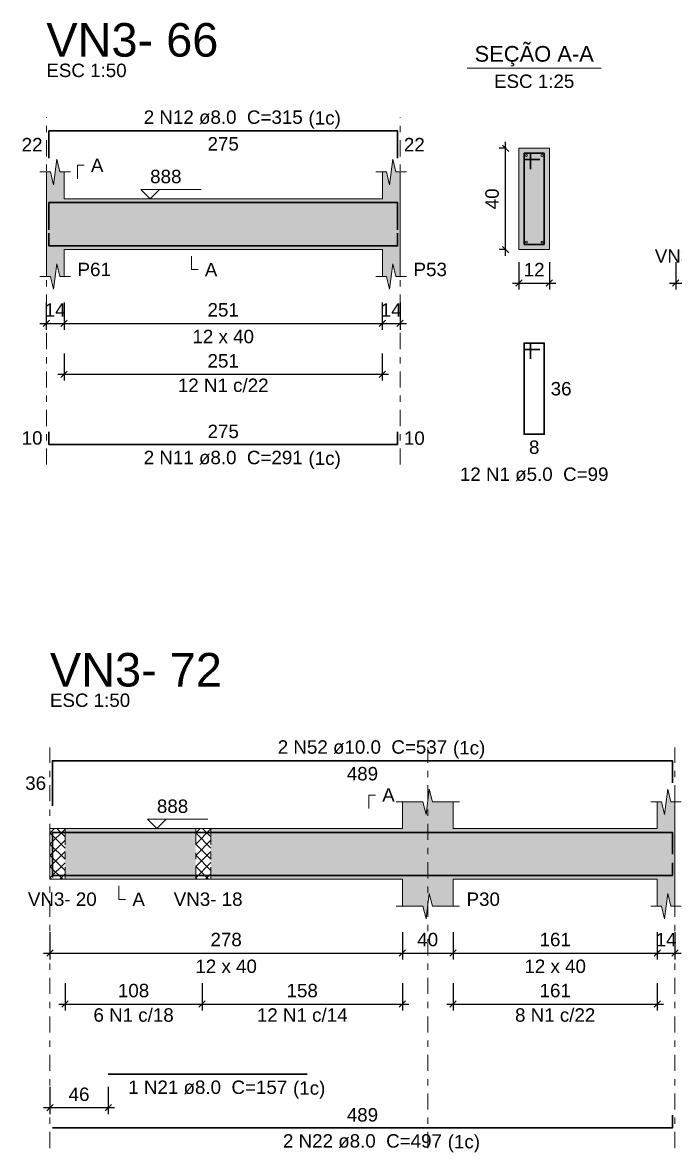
# Model space of a CAD drawing. Header units: millimetres. Extents: x -8 to 605, y -494 to 220.
# Drawn here: x 521.81 to 532.1, y -454.37 to -436.54 of the extents above; entities that cross this region are included whole.
import ezdxf

# ---------------------------------------------------------------- set-up
doc = ezdxf.new("R2010")
doc.units = ezdxf.units.MM
doc.header["$MEASUREMENT"] = 0
doc.linetypes.add('DASHDOT', pattern=[2.54, 1.27, -0.635, 0, -0.635])
doc.linetypes.add('NULL', pattern=[0])
for name, color, linetype, lineweight in [('Descrição da armadura', 7, 'Continuous', 0), ('DT-Barras na forma', 7, 'Continuous', 30), ('DT-Barras no corte', 5, 'Continuous', 5), ('DT-Barras rebatidas', 7, 'Continuous', 30), ('DT-Cotas', 7, 'Continuous', 5), ('DT-Forma', 5, 'Continuous', 5), ('DT-Hachura forma vigas', 252, 'Continuous', 5), ('DT-Hachura intersecção vigas', 9, 'Continuous', 5), ('DT-Hachura seção vigas', 252, 'Continuous', 5), ('DT-Pontilhado', 9, 'DASHDOT', 5), ('DT-Textos', 7, 'Continuous', 5), ('DT-Título', 5, 'Continuous', 20), ('Textos armaduras', 7, 'Continuous', 0)]:
    doc.layers.add(name, color=color, linetype=linetype, lineweight=lineweight)
doc.styles.add('Arial', font='arial.ttf')
doc.dimstyles.new('UM_25.000000', dxfattribs={"dimtxt": 0.18, "dimasz": 0.1, "dimexe": 0.1, "dimexo": 0.2, "dimgap": 0, "dimtad": 1, "dimtih": 1, "dimtoh": 1, "dimdec": 1, "dimlfac": 25, "dimzin": 0, "dimdsep": 46, "dimtxsty": 'Standard', "dimcen": 0.09, "dimdle": 0.1, "dimadec": 1, "dimazin": 2, "dimtfac": 1, "dimtdec": 4, "dimtofl": 0, "dimtmove": 0, "dimatfit": 3, "dimfxl": 1, "dimtolj": 1, "dimarcsym": 0})
doc.dimstyles.new('UM_50.000000', dxfattribs={"dimtxt": 0.18, "dimasz": 0.1, "dimexe": 0.1, "dimexo": 0.2, "dimgap": 0, "dimtad": 1, "dimtih": 1, "dimtoh": 1, "dimdec": 1, "dimlfac": 50, "dimzin": 0, "dimdsep": 46, "dimtxsty": 'Standard', "dimcen": 0.09, "dimdle": 0.1, "dimadec": 1, "dimazin": 2, "dimtfac": 1, "dimtdec": 4, "dimtofl": 0, "dimtmove": 0, "dimatfit": 3, "dimfxl": 1, "dimtolj": 1, "dimarcsym": 0})
pattern_1 = [(45, (491.48074, -487.50912), (-0.08838835, 0.08838835), []), (135, (491.48074, -487.50912), (-0.08838835, -0.08838835), [])]

# ---------------------------------------------------------------- blocks, each defined once
blk = doc.blocks.new('_Oblique')
at = {"color": 0, "linetype": 'ByBlock', "lineweight": -2}
blk.add_line((-0.5, -0.5), (0.5, 0.5), dxfattribs=at)
blk = doc.blocks.new('*D5060')
at = {"layer": 'Defpoints', "color": 0, "transparency": 16777216}
for p in [(522.181, -440.752), (522.461, -440.752), (522.461, -441.282)]:
    blk.add_point(p, dxfattribs=at)
at = {"layer": 'DT-Cotas', "color": 0, "lineweight": -2, "transparency": 16777216}
for p, q in [((522.181, -440.952), (522.181, -441.382)), ((522.461, -440.952), (522.461, -441.382)), ((522.081, -441.282), (522.561, -441.282))]:
    blk.add_line(p, q, dxfattribs=at)
at = {"layer": 'DT-Cotas', "color": 0, "lineweight": -2, "transparency": 16777216, "xscale": 0.1, "yscale": 0.1, "zscale": 0.1, "rotation": 180}
blk.add_blockref('_Oblique', (522.181, -441.282), dxfattribs=at)
at = {"layer": 'DT-Cotas', "color": 0, "lineweight": -2, "transparency": 16777216, "xscale": 0.1, "yscale": 0.1, "zscale": 0.1}
blk.add_blockref('_Oblique', (522.461, -441.282), dxfattribs=at)
at = {"layer": 'DT-Cotas', "color": 7, "transparency": 16777216, "insert": (522.321, -441.07), "char_height": 0.2118, "attachment_point": 5, "rotation": 0.0057, "style": 'Arial'}
blk.add_mtext('\\A1;14', dxfattribs=at)
blk = doc.blocks.new('*D5061')
at = {"layer": 'Defpoints', "color": 0, "transparency": 16777216}
for p in [(522.461, -440.752), (527.481, -440.752), (527.481, -441.282)]:
    blk.add_point(p, dxfattribs=at)
at = {"layer": 'DT-Cotas', "color": 0, "lineweight": -2, "transparency": 16777216}
for p, q in [((522.461, -440.952), (522.461, -441.382)), ((527.481, -440.952), (527.481, -441.382)), ((522.361, -441.282), (527.581, -441.282))]:
    blk.add_line(p, q, dxfattribs=at)
at = {"layer": 'DT-Cotas', "color": 0, "lineweight": -2, "transparency": 16777216, "xscale": 0.1, "yscale": 0.1, "zscale": 0.1, "rotation": 180}
blk.add_blockref('_Oblique', (522.461, -441.282), dxfattribs=at)
at = {"layer": 'DT-Cotas', "color": 0, "lineweight": -2, "transparency": 16777216, "xscale": 0.1, "yscale": 0.1, "zscale": 0.1}
blk.add_blockref('_Oblique', (527.481, -441.282), dxfattribs=at)
at = {"layer": 'DT-Cotas', "color": 7, "transparency": 16777216, "insert": (524.971, -441.07), "char_height": 0.2118, "attachment_point": 5, "rotation": 0.0057, "style": 'Arial'}
blk.add_mtext('\\A1;251', dxfattribs=at)
blk = doc.blocks.new('*D5062')
at = {"layer": 'Defpoints', "color": 0, "transparency": 16777216}
for p in [(527.481, -440.752), (527.761, -440.752), (527.761, -441.282)]:
    blk.add_point(p, dxfattribs=at)
at = {"layer": 'DT-Cotas', "color": 0, "lineweight": -2, "transparency": 16777216}
for p, q in [((527.481, -440.952), (527.481, -441.382)), ((527.761, -440.952), (527.761, -441.382)), ((527.381, -441.282), (527.861, -441.282))]:
    blk.add_line(p, q, dxfattribs=at)
at = {"layer": 'DT-Cotas', "color": 0, "lineweight": -2, "transparency": 16777216, "xscale": 0.1, "yscale": 0.1, "zscale": 0.1, "rotation": 180}
blk.add_blockref('_Oblique', (527.481, -441.282), dxfattribs=at)
at = {"layer": 'DT-Cotas', "color": 0, "lineweight": -2, "transparency": 16777216, "xscale": 0.1, "yscale": 0.1, "zscale": 0.1}
blk.add_blockref('_Oblique', (527.761, -441.282), dxfattribs=at)
at = {"layer": 'DT-Cotas', "color": 7, "transparency": 16777216, "insert": (527.621, -441.07), "char_height": 0.2118, "attachment_point": 5, "rotation": 0.0057, "style": 'Arial'}
blk.add_mtext('\\A1;14', dxfattribs=at)
blk = doc.blocks.new('*D5063')
at = {"layer": 'Defpoints', "color": 0, "transparency": 16777216}
for p in [(529.425, -438.517), (529.636, -438.517), (529.636, -440.117)]:
    blk.add_point(p, dxfattribs=at)
at = {"layer": 'DT-Cotas', "color": 0, "lineweight": -2, "transparency": 16777216}
for p, q in [((529.425, -440.217), (529.425, -438.417)), ((529.436, -438.517), (529.325, -438.517)), ((529.436, -440.117), (529.325, -440.117))]:
    blk.add_line(p, q, dxfattribs=at)
at = {"layer": 'DT-Cotas', "color": 0, "lineweight": -2, "transparency": 16777216, "xscale": 0.1, "yscale": 0.1, "zscale": 0.1}
for p, rotation in [((529.425, -438.517), 90), ((529.425, -440.117), 270)]:
    blk.add_blockref('_Oblique', p, dxfattribs=dict(at, rotation=rotation))
at = {"layer": 'DT-Cotas', "color": 7, "transparency": 16777216, "insert": (529.213, -439.317), "char_height": 0.2118, "attachment_point": 5, "rotation": 90, "style": 'Arial'}
blk.add_mtext('\\A1;40', dxfattribs=at)
blk = doc.blocks.new('*D5064')
at = {"layer": 'Defpoints', "color": 0, "transparency": 16777216}
for p in [(529.636, -440.117), (530.116, -440.117), (530.116, -440.646)]:
    blk.add_point(p, dxfattribs=at)
at = {"layer": 'DT-Cotas', "color": 0, "lineweight": -2, "transparency": 16777216}
for p, q in [((529.636, -440.317), (529.636, -440.746)), ((530.116, -440.317), (530.116, -440.746)), ((529.536, -440.646), (530.216, -440.646))]:
    blk.add_line(p, q, dxfattribs=at)
at = {"layer": 'DT-Cotas', "color": 0, "lineweight": -2, "transparency": 16777216, "xscale": 0.1, "yscale": 0.1, "zscale": 0.1, "rotation": 180}
blk.add_blockref('_Oblique', (529.636, -440.646), dxfattribs=at)
at = {"layer": 'DT-Cotas', "color": 0, "lineweight": -2, "transparency": 16777216, "xscale": 0.1, "yscale": 0.1, "zscale": 0.1}
blk.add_blockref('_Oblique', (530.116, -440.646), dxfattribs=at)
at = {"layer": 'DT-Cotas', "color": 7, "transparency": 16777216, "insert": (529.876, -440.434), "char_height": 0.2118, "attachment_point": 5, "rotation": 0.0057, "style": 'Arial'}
blk.add_mtext('\\A1;12', dxfattribs=at)
blk = doc.blocks.new('*D5065')
at = {"layer": 'Defpoints', "color": 0, "transparency": 16777216}
for p in [(522.461, -441.557), (527.481, -441.557), (527.481, -442.086)]:
    blk.add_point(p, dxfattribs=at)
at = {"layer": 'DT-Cotas', "color": 0, "lineweight": -2, "transparency": 16777216}
for p, q in [((522.461, -441.757), (522.461, -442.186)), ((527.481, -441.757), (527.481, -442.186)), ((522.361, -442.086), (527.581, -442.086))]:
    blk.add_line(p, q, dxfattribs=at)
at = {"layer": 'DT-Cotas', "color": 0, "lineweight": -2, "transparency": 16777216, "xscale": 0.1, "yscale": 0.1, "zscale": 0.1, "rotation": 180}
blk.add_blockref('_Oblique', (522.461, -442.086), dxfattribs=at)
at = {"layer": 'DT-Cotas', "color": 0, "lineweight": -2, "transparency": 16777216, "xscale": 0.1, "yscale": 0.1, "zscale": 0.1}
blk.add_blockref('_Oblique', (527.481, -442.086), dxfattribs=at)
at = {"layer": 'DT-Cotas', "color": 7, "transparency": 16777216, "insert": (524.971, -441.875), "char_height": 0.2118, "attachment_point": 5, "rotation": 0.0057, "style": 'Arial'}
blk.add_mtext('\\A1;251', dxfattribs=at)
blk = doc.blocks.new('*D5066')
at = {"layer": 'Defpoints', "color": 0, "transparency": 16777216}
for p in [(532.11, -440.117), (537.55, -440.117), (537.55, -440.646)]:
    blk.add_point(p, dxfattribs=at)
at = {"layer": 'DT-Cotas', "color": 0, "lineweight": -2, "transparency": 16777216}
for p, q in [((532.11, -440.317), (532.11, -440.746)), ((537.55, -440.317), (537.55, -440.746)), ((532.01, -440.646), (537.65, -440.646))]:
    blk.add_line(p, q, dxfattribs=at)
at = {"layer": 'DT-Cotas', "color": 0, "lineweight": -2, "transparency": 16777216, "xscale": 0.1, "yscale": 0.1, "zscale": 0.1, "rotation": 180}
blk.add_blockref('_Oblique', (532.11, -440.646), dxfattribs=at)
at = {"layer": 'DT-Cotas', "color": 0, "lineweight": -2, "transparency": 16777216, "xscale": 0.1, "yscale": 0.1, "zscale": 0.1}
blk.add_blockref('_Oblique', (537.55, -440.646), dxfattribs=at)
at = {"layer": 'DT-Cotas', "color": 7, "transparency": 16777216, "insert": (534.83, -440.434), "char_height": 0.2118, "attachment_point": 5, "rotation": 0.0057, "style": 'Arial'}
blk.add_mtext('\\A1;272', dxfattribs=at)
blk = doc.blocks.new('*D5146')
at = {"layer": 'Defpoints', "color": 0, "transparency": 16777216}
for p in [(522.237, -450.692), (527.797, -450.692), (527.797, -451.221)]:
    blk.add_point(p, dxfattribs=at)
at = {"layer": 'DT-Cotas', "color": 0, "lineweight": -2, "transparency": 16777216}
for p, q in [((522.237, -450.892), (522.237, -451.321)), ((527.797, -450.892), (527.797, -451.321)), ((522.137, -451.221), (527.897, -451.221))]:
    blk.add_line(p, q, dxfattribs=at)
at = {"layer": 'DT-Cotas', "color": 0, "lineweight": -2, "transparency": 16777216, "xscale": 0.1, "yscale": 0.1, "zscale": 0.1, "rotation": 180}
blk.add_blockref('_Oblique', (522.237, -451.221), dxfattribs=at)
at = {"layer": 'DT-Cotas', "color": 0, "lineweight": -2, "transparency": 16777216, "xscale": 0.1, "yscale": 0.1, "zscale": 0.1}
blk.add_blockref('_Oblique', (527.797, -451.221), dxfattribs=at)
at = {"layer": 'DT-Cotas', "color": 7, "transparency": 16777216, "insert": (525.017, -451.009), "char_height": 0.2118, "attachment_point": 5, "rotation": 0.0057, "style": 'Arial'}
blk.add_mtext('\\A1;278', dxfattribs=at)
blk = doc.blocks.new('*D5147')
at = {"layer": 'Defpoints', "color": 0, "transparency": 16777216}
for p in [(527.797, -450.692), (528.598, -450.692), (528.598, -451.221)]:
    blk.add_point(p, dxfattribs=at)
at = {"layer": 'DT-Cotas', "color": 0, "lineweight": -2, "transparency": 16777216}
for p, q in [((527.797, -450.892), (527.797, -451.321)), ((528.598, -450.892), (528.598, -451.321)), ((527.697, -451.221), (528.698, -451.221))]:
    blk.add_line(p, q, dxfattribs=at)
at = {"layer": 'DT-Cotas', "color": 0, "lineweight": -2, "transparency": 16777216, "xscale": 0.1, "yscale": 0.1, "zscale": 0.1, "rotation": 180}
blk.add_blockref('_Oblique', (527.797, -451.221), dxfattribs=at)
at = {"layer": 'DT-Cotas', "color": 0, "lineweight": -2, "transparency": 16777216, "xscale": 0.1, "yscale": 0.1, "zscale": 0.1}
blk.add_blockref('_Oblique', (528.598, -451.221), dxfattribs=at)
at = {"layer": 'DT-Cotas', "color": 7, "transparency": 16777216, "insert": (528.197, -451.009), "char_height": 0.2118, "attachment_point": 5, "rotation": 0.0057, "style": 'Arial'}
blk.add_mtext('\\A1;40', dxfattribs=at)
blk = doc.blocks.new('*D5148')
at = {"layer": 'Defpoints', "color": 0, "transparency": 16777216}
for p in [(528.598, -450.692), (531.817, -450.692), (531.817, -451.221)]:
    blk.add_point(p, dxfattribs=at)
at = {"layer": 'DT-Cotas', "color": 0, "lineweight": -2, "transparency": 16777216}
for p, q in [((528.598, -450.892), (528.598, -451.321)), ((531.817, -450.892), (531.817, -451.321)), ((528.498, -451.221), (531.917, -451.221))]:
    blk.add_line(p, q, dxfattribs=at)
at = {"layer": 'DT-Cotas', "color": 0, "lineweight": -2, "transparency": 16777216, "xscale": 0.1, "yscale": 0.1, "zscale": 0.1, "rotation": 180}
blk.add_blockref('_Oblique', (528.598, -451.221), dxfattribs=at)
at = {"layer": 'DT-Cotas', "color": 0, "lineweight": -2, "transparency": 16777216, "xscale": 0.1, "yscale": 0.1, "zscale": 0.1}
blk.add_blockref('_Oblique', (531.817, -451.221), dxfattribs=at)
at = {"layer": 'DT-Cotas', "color": 7, "transparency": 16777216, "insert": (530.208, -451.009), "char_height": 0.2118, "attachment_point": 5, "rotation": 0.0057, "style": 'Arial'}
blk.add_mtext('\\A1;161', dxfattribs=at)
blk = doc.blocks.new('*D5149')
at = {"layer": 'Defpoints', "color": 0, "transparency": 16777216}
for p in [(531.817, -450.692), (532.097, -450.692), (532.097, -451.221)]:
    blk.add_point(p, dxfattribs=at)
at = {"layer": 'DT-Cotas', "color": 0, "lineweight": -2, "transparency": 16777216}
for p, q in [((531.817, -450.892), (531.817, -451.321)), ((532.097, -450.892), (532.097, -451.321)), ((531.717, -451.221), (532.197, -451.221))]:
    blk.add_line(p, q, dxfattribs=at)
at = {"layer": 'DT-Cotas', "color": 0, "lineweight": -2, "transparency": 16777216, "xscale": 0.1, "yscale": 0.1, "zscale": 0.1, "rotation": 180}
blk.add_blockref('_Oblique', (531.817, -451.221), dxfattribs=at)
at = {"layer": 'DT-Cotas', "color": 0, "lineweight": -2, "transparency": 16777216, "xscale": 0.1, "yscale": 0.1, "zscale": 0.1}
blk.add_blockref('_Oblique', (532.097, -451.221), dxfattribs=at)
at = {"layer": 'DT-Cotas', "color": 7, "transparency": 16777216, "insert": (531.957, -451.009), "char_height": 0.2118, "attachment_point": 5, "rotation": 0.0057, "style": 'Arial'}
blk.add_mtext('\\A1;14', dxfattribs=at)
blk = doc.blocks.new('*D5150')
at = {"layer": 'Defpoints', "color": 0, "transparency": 16777216}
for p in [(522.237, -453.133), (523.157, -453.133), (522.237, -453.662)]:
    blk.add_point(p, dxfattribs=at)
at = {"layer": 'DT-Cotas', "color": 0, "lineweight": -2, "transparency": 16777216}
for p, q in [((522.237, -453.333), (522.237, -453.762)), ((523.157, -453.333), (523.157, -453.762)), ((523.257, -453.662), (522.137, -453.662))]:
    blk.add_line(p, q, dxfattribs=at)
at = {"layer": 'DT-Cotas', "color": 0, "lineweight": -2, "transparency": 16777216, "xscale": 0.1, "yscale": 0.1, "zscale": 0.1, "rotation": 180}
blk.add_blockref('_Oblique', (522.237, -453.662), dxfattribs=at)
at = {"layer": 'DT-Cotas', "color": 0, "lineweight": -2, "transparency": 16777216, "xscale": 0.1, "yscale": 0.1, "zscale": 0.1}
blk.add_blockref('_Oblique', (523.157, -453.662), dxfattribs=at)
at = {"layer": 'DT-Cotas', "color": 7, "transparency": 16777216, "insert": (522.697, -453.451), "char_height": 0.2118, "attachment_point": 5, "rotation": 0.0057, "style": 'Arial'}
blk.add_mtext('\\A1;46', dxfattribs=at)
blk = doc.blocks.new('*D5153')
at = {"layer": 'Defpoints', "color": 0, "transparency": 16777216}
for p in [(522.477, -451.496), (524.637, -451.496), (524.637, -452.026)]:
    blk.add_point(p, dxfattribs=at)
at = {"layer": 'DT-Cotas', "color": 0, "lineweight": -2, "transparency": 16777216}
for p, q in [((522.477, -451.696), (522.477, -452.126)), ((524.637, -451.696), (524.637, -452.126)), ((522.377, -452.026), (524.737, -452.026))]:
    blk.add_line(p, q, dxfattribs=at)
at = {"layer": 'DT-Cotas', "color": 0, "lineweight": -2, "transparency": 16777216, "xscale": 0.1, "yscale": 0.1, "zscale": 0.1, "rotation": 180}
blk.add_blockref('_Oblique', (522.477, -452.026), dxfattribs=at)
at = {"layer": 'DT-Cotas', "color": 0, "lineweight": -2, "transparency": 16777216, "xscale": 0.1, "yscale": 0.1, "zscale": 0.1}
blk.add_blockref('_Oblique', (524.637, -452.026), dxfattribs=at)
at = {"layer": 'DT-Cotas', "color": 7, "transparency": 16777216, "insert": (523.557, -451.814), "char_height": 0.2118, "attachment_point": 5, "rotation": 0.0057, "style": 'Arial'}
blk.add_mtext('\\A1;108', dxfattribs=at)
blk = doc.blocks.new('*D5154')
at = {"layer": 'Defpoints', "color": 0, "transparency": 16777216}
for p in [(524.637, -451.496), (527.797, -451.496), (527.797, -452.026)]:
    blk.add_point(p, dxfattribs=at)
at = {"layer": 'DT-Cotas', "color": 0, "lineweight": -2, "transparency": 16777216}
for p, q in [((524.637, -451.696), (524.637, -452.126)), ((527.797, -451.696), (527.797, -452.126)), ((524.537, -452.026), (527.897, -452.026))]:
    blk.add_line(p, q, dxfattribs=at)
at = {"layer": 'DT-Cotas', "color": 0, "lineweight": -2, "transparency": 16777216, "xscale": 0.1, "yscale": 0.1, "zscale": 0.1, "rotation": 180}
blk.add_blockref('_Oblique', (524.637, -452.026), dxfattribs=at)
at = {"layer": 'DT-Cotas', "color": 0, "lineweight": -2, "transparency": 16777216, "xscale": 0.1, "yscale": 0.1, "zscale": 0.1}
blk.add_blockref('_Oblique', (527.797, -452.026), dxfattribs=at)
at = {"layer": 'DT-Cotas', "color": 7, "transparency": 16777216, "insert": (526.217, -451.814), "char_height": 0.2118, "attachment_point": 5, "rotation": 0.0057, "style": 'Arial'}
blk.add_mtext('\\A1;158', dxfattribs=at)
blk = doc.blocks.new('*D5172')
at = {"layer": 'Defpoints', "color": 0, "transparency": 16777216}
for p in [(528.598, -451.496), (531.817, -451.496), (531.817, -452.026)]:
    blk.add_point(p, dxfattribs=at)
at = {"layer": 'DT-Cotas', "color": 0, "lineweight": -2, "transparency": 16777216}
for p, q in [((528.598, -451.696), (528.598, -452.126)), ((531.817, -451.696), (531.817, -452.126)), ((528.498, -452.026), (531.917, -452.026))]:
    blk.add_line(p, q, dxfattribs=at)
at = {"layer": 'DT-Cotas', "color": 0, "lineweight": -2, "transparency": 16777216, "xscale": 0.1, "yscale": 0.1, "zscale": 0.1, "rotation": 180}
blk.add_blockref('_Oblique', (528.598, -452.026), dxfattribs=at)
at = {"layer": 'DT-Cotas', "color": 0, "lineweight": -2, "transparency": 16777216, "xscale": 0.1, "yscale": 0.1, "zscale": 0.1}
blk.add_blockref('_Oblique', (531.817, -452.026), dxfattribs=at)
at = {"layer": 'DT-Cotas', "color": 7, "transparency": 16777216, "insert": (530.208, -451.814), "char_height": 0.2118, "attachment_point": 5, "rotation": 0.0057, "style": 'Arial'}
blk.add_mtext('\\A1;161', dxfattribs=at)

msp = doc.modelspace()

# ---------------------------------------------------------------- hatches: boundary and pattern name
at = {"layer": 'DT-Hachura forma vigas', "linetype": 'Continuous'}
for points in [[(527.7613, -440.5403), (527.7613, -440.1167), (527.7613, -439.3167), (527.7613, -438.8931), (527.6963, -438.8931), (527.6463, -438.6931), (527.5963, -439.0931), (527.5463, -438.8931), (527.4813, -438.8931), (527.4813, -439.3167), (522.4613, -439.3167), (522.4613, -438.8931), (522.3963, -438.8931), (522.3463, -438.6931), (522.2963, -439.0931), (522.2463, -438.8931), (522.1813, -438.8931), (522.1813, -439.3167), (522.1813, -440.1167), (522.1813, -440.5403), (522.2463, -440.5403), (522.2963, -440.7403), (522.3463, -440.3403), (522.3963, -440.5403), (522.4613, -440.5403), (522.4613, -440.1167), (527.4813, -440.1167), (527.4813, -440.5403), (527.5463, -440.5403), (527.5963, -440.7403), (527.6463, -440.3403), (527.6963, -440.5403), (527.7613, -440.5403)], [(532.0975, -450.4798), (532.0975, -450.0562), (532.0975, -449.2562), (532.0975, -448.8326), (532.0325, -448.8326), (531.9825, -448.6326), (531.9325, -449.0326), (531.8825, -448.8326), (531.8175, -448.8326), (531.8175, -449.2562), (528.5975, -449.2562), (528.5975, -448.8326), (528.2725, -448.8326), (528.2225, -448.6326), (528.1725, -449.0326), (528.1225, -448.8326), (527.7975, -448.8326), (527.7975, -449.2562), (524.7775, -449.2562), (524.7775, -450.0562), (527.7975, -450.0562), (527.7975, -450.4798), (528.1225, -450.4798), (528.1725, -450.6798), (528.2225, -450.2798), (528.2725, -450.4798), (528.5975, -450.4798), (528.5975, -450.0562), (531.8175, -450.0562), (531.8175, -450.4798), (531.8825, -450.4798), (531.9325, -450.6798), (531.9825, -450.2798), (532.0325, -450.4798), (532.0975, -450.4798)], [(522.4775, -450.0562), (524.5375, -450.0562), (524.5375, -449.2562), (522.4775, -449.2562), (522.4775, -450.0562)]]:
    msp.add_hatch(color=252, dxfattribs=at).paths.add_polyline_path(points)
at = {"layer": 'DT-Hachura intersecção vigas', "linetype": 'Continuous'}
h = msp.add_hatch(dxfattribs=at)
h.set_pattern_fill('ANSI37', color=9, style=0)
h.set_pattern_definition(pattern_1)
h.paths.add_polyline_path([(522.2375, -450.0562), (522.4775, -450.0562), (522.4775, -449.2562), (522.2375, -449.2562), (522.2375, -450.0562)])
h = msp.add_hatch(dxfattribs=at)
h.set_pattern_fill('ANSI37', color=9, style=0)
h.set_pattern_definition(pattern_1)
h.paths.add_polyline_path([(524.5375, -450.0562), (524.7775, -450.0562), (524.7775, -449.2562), (524.5375, -449.2562), (524.5375, -450.0562)])
at = {"layer": 'DT-Hachura seção vigas', "linetype": 'Continuous'}
msp.add_hatch(color=252, dxfattribs=at).paths.add_polyline_path([(529.6364, -440.1167), (529.6364, -440.1167), (530.1164, -440.1167), (530.1164, -438.5167), (529.6364, -438.5167), (529.6364, -440.1167)])

# ---------------------------------------------------------------- linework, layer by layer
at = {"layer": 'DT-Barras na forma'}
for p, q in [((529.8164, -438.5967), (529.7164, -438.5967)), ((529.7164, -438.5967), (529.7164, -440.0367)), ((530.0364, -438.5967), (529.7164, -438.5967)), ((529.7164, -438.5967), (529.7164, -438.6967)), ((529.8164, -438.8467), (529.8164, -438.5967)), ((530.0364, -440.0367), (530.0364, -438.5967)), ((529.7164, -438.6967), (529.9664, -438.6967)), ((529.7164, -440.0367), (530.0364, -440.0367))]:
    msp.add_line(p, q, dxfattribs=at)
for points in [[(522.2213, -439.8063), (522.2213, -439.3747), (527.7213, -439.3747), (527.7213, -439.8063)], [(522.2213, -439.8587), (522.2213, -440.0587), (527.7213, -440.0587), (527.7213, -439.8587)], [(522.2775, -450.0262), (522.2775, -449.3162), (532.0575, -449.3162), (532.0575, -449.6615)], [(522.2775, -449.9982), (532.0575, -449.9982), (532.0575, -449.7982)], [(523.1575, -449.9982), (526.2975, -449.9982)]]:
    msp.add_lwpolyline(points, dxfattribs=at)
at = {"layer": 'DT-Barras no corte'}
for centre in [(529.7524, -438.6327), (530.0004, -438.6327), (529.7524, -440.0007), (530.0004, -440.0007)]:
    msp.add_circle(centre, 0.016, dxfattribs=at)
at = {"layer": 'DT-Barras rebatidas'}
for points in [[(522.2213, -438.6767), (522.2213, -438.2451), (527.7213, -438.2451), (527.7213, -438.6767)], [(529.8164, -441.8434), (529.8164, -441.5934), (529.7164, -441.5934), (529.7164, -443.0334), (530.0364, -443.0334), (530.0364, -441.5934), (529.7164, -441.5934), (529.7164, -441.6934), (529.9664, -441.6934)], [(522.2213, -442.9933), (522.2213, -443.1933), (527.7213, -443.1933), (527.7213, -442.9933)], [(522.2775, -448.8966), (522.2775, -448.1866), (532.0575, -448.1866), (532.0575, -448.5319)], [(523.1575, -453.1328), (526.2975, -453.1328)], [(522.2775, -453.98), (532.0575, -453.98), (532.0575, -453.78)]]:
    msp.add_lwpolyline(points, dxfattribs=at)
at = {"layer": 'DT-Forma'}
for p, q in [((530.1164, -438.5167), (529.6364, -438.5167)), ((529.6364, -438.5167), (529.6364, -440.1167)), ((530.1164, -440.1167), (530.1164, -438.5167)), ((522.2963, -439.0931), (522.3463, -438.6931)), ((522.3463, -438.6931), (522.3963, -438.8931)), ((527.5963, -439.0931), (527.6463, -438.6931)), ((527.6463, -438.6931), (527.6963, -438.8931)), ((522.0813, -438.8931), (522.2463, -438.8931)), ((522.1813, -439.3167), (522.1813, -438.8931)), ((522.2463, -438.8931), (522.2963, -439.0931)), ((522.3963, -438.8931), (522.5613, -438.8931)), ((522.4613, -438.8931), (522.4613, -439.3167)), ((527.3813, -438.8931), (527.5463, -438.8931)), ((527.4813, -439.3167), (527.4813, -438.8931)), ((527.5463, -438.8931), (527.5963, -439.0931)), ((527.6963, -438.8931), (527.8613, -438.8931)), ((527.7613, -438.8931), (527.7613, -439.3167)), ((522.4613, -439.3167), (527.4813, -439.3167)), ((522.1813, -440.1167), (522.1813, -440.5403)), ((522.4613, -440.5403), (522.4613, -440.1167)), ((522.4613, -440.1167), (527.4813, -440.1167)), ((527.4813, -440.1167), (527.4813, -440.5403)), ((527.7613, -440.5403), (527.7613, -440.1167)), ((529.6364, -440.1167), (530.1164, -440.1167)), ((522.2963, -440.7403), (522.3463, -440.3403)), ((522.3463, -440.3403), (522.3963, -440.5403)), ((527.5963, -440.7403), (527.6463, -440.3403)), ((527.6463, -440.3403), (527.6963, -440.5403)), ((522.0813, -440.5403), (522.2463, -440.5403)), ((522.2463, -440.5403), (522.2963, -440.7403)), ((522.3963, -440.5403), (522.5613, -440.5403)), ((527.3813, -440.5403), (527.5463, -440.5403)), ((527.5463, -440.5403), (527.5963, -440.7403)), ((527.6963, -440.5403), (527.8613, -440.5403)), ((528.1725, -449.0326), (528.2225, -448.6326)), ((528.2225, -448.6326), (528.2725, -448.8326)), ((531.9325, -449.0326), (531.9825, -448.6326)), ((531.9825, -448.6326), (532.0325, -448.8326)), ((527.6975, -448.8326), (528.1225, -448.8326)), ((527.7975, -449.2562), (527.7975, -448.8326)), ((528.1225, -448.8326), (528.1725, -449.0326)), ((528.2725, -448.8326), (528.6975, -448.8326)), ((528.5975, -448.8326), (528.5975, -449.2562)), ((531.7175, -448.8326), (531.8825, -448.8326)), ((531.8175, -449.2562), (531.8175, -448.8326)), ((531.8825, -448.8326), (531.9325, -449.0326)), ((532.0325, -448.8326), (532.1975, -448.8326)), ((532.0975, -448.8326), (532.0975, -449.2562)), ((522.2375, -449.2562), (522.4775, -449.2562)), ((522.4775, -449.2562), (524.5375, -449.2562)), ((524.5375, -449.2562), (524.7775, -449.2562)), ((524.7775, -449.2562), (527.7975, -449.2562)), ((528.5975, -449.2562), (531.8175, -449.2562)), ((522.2375, -450.0562), (522.4775, -450.0562)), ((522.4775, -450.0562), (524.5375, -450.0562)), ((524.5375, -450.0562), (524.7775, -450.0562)), ((524.7775, -450.0562), (527.7975, -450.0562)), ((527.7975, -450.0562), (527.7975, -450.4798)), ((528.5975, -450.4798), (528.5975, -450.0562)), ((528.5975, -450.0562), (531.8175, -450.0562)), ((531.8175, -450.0562), (531.8175, -450.4798)), ((532.0975, -450.4798), (532.0975, -450.0562)), ((528.1725, -450.6798), (528.2225, -450.2798)), ((528.2225, -450.2798), (528.2725, -450.4798)), ((531.9325, -450.6798), (531.9825, -450.2798)), ((531.9825, -450.2798), (532.0325, -450.4798)), ((527.6975, -450.4798), (528.1225, -450.4798)), ((528.1225, -450.4798), (528.1725, -450.6798)), ((528.2725, -450.4798), (528.6975, -450.4798)), ((531.7175, -450.4798), (531.8825, -450.4798)), ((531.8825, -450.4798), (531.9325, -450.6798)), ((532.0325, -450.4798), (532.1975, -450.4798))]:
    msp.add_line(p, q, dxfattribs=at)
at = {"layer": 'DT-Forma', "linetype": 'Continuous'}
for p, q in [((522.1813, -440.1167), (522.1813, -439.3167)), ((527.7613, -439.3167), (527.7613, -440.1167)), ((522.2375, -450.0562), (522.2375, -449.2562)), ((532.0975, -449.2562), (532.0975, -450.0562))]:
    msp.add_line(p, q, dxfattribs=at)
at = {"layer": 'DT-Pontilhado', "ltscale": 0.2}
for p, q in [((522.1813, -443.511), (522.1813, -438.0333)), ((527.7613, -443.511), (527.7613, -438.0333)), ((522.2375, -454.2977), (522.2375, -447.9748)), ((528.1975, -454.2977), (528.1975, -447.9748)), ((532.0975, -454.2977), (532.0975, -447.9748)), ((522.4775, -449.2562), (522.4775, -450.0562)), ((524.5375, -449.2562), (524.5375, -450.0562)), ((524.7775, -449.2562), (524.7775, -450.0562))]:
    msp.add_line(p, q, dxfattribs=at)
at = {"layer": 'DT-Textos'}
msp.add_line((528.8174, -437.2518), (530.9354, -437.2518), dxfattribs=at)
for points in [[(522.6731, -438.999), (522.6731, -438.7872), (522.779, -438.7872)], [(523.9673, -439.1684), (523.819, -439.3167), (523.6708, -439.1684), (524.6239, -439.1684)], [(524.4693, -440.2226), (524.4693, -440.4344), (524.5752, -440.4344)], [(527.268, -448.9385), (527.268, -448.7267), (527.3739, -448.7267)], [(524.0735, -449.1079), (523.9252, -449.2562), (523.777, -449.1079), (524.7301, -449.1079)], [(523.3264, -450.1621), (523.3264, -450.3739), (523.4323, -450.3739)]]:
    msp.add_lwpolyline(points, dxfattribs=at)

# ---------------------------------------------------------------- texts
at = {"layer": 'Descrição da armadura', "linetype": 'NULL', "char_height": 0.2118, "attachment_point": 8, "line_spacing_factor": 0.9, "style": 'Arial'}
for s, insert, width in [('2 N12 ø8.0  C=315', (524.9714, -438.1388), 5.015721), ('12 N1 c/22', (524.9713, -442.3681), 2.86156), ('2 N11 ø8.0  C=291', (524.9714, -443.5108), 5.015721), ('12 N1 ø5.0  C=99', (529.8764, -443.7748), 4.686721), ('2 N52 ø10.0  C=537', (527.1676, -448.0803), 5.344721), ('6 N1 c/18', (523.5575, -452.3076), 2.53256), ('12 N1 c/14', (526.2175, -452.3076), 2.86156), ('8 N1 c/22', (530.2075, -452.3076), 2.53256), ('1 N21 ø8.0  C=157', (524.7276, -453.4503), 5.015721), ('2 N22 ø8.0  C=497', (527.1676, -454.2973), 5.015721)]:
    msp.add_mtext(s, dxfattribs=dict(at, insert=insert, width=width))
at = {"layer": 'DT-Textos', "linetype": 'NULL', "line_spacing_factor": 0.798, "style": 'Arial'}
for s, insert, char_height, width, attachment_point in [('SEÇÃO A-A', (529.8764, -437.2277), 0.2471, 3.760741, 8), ('ESC 1:50', (522.1814, -437.3978), 0.2118, 2.532883, 7), ('ESC 1:25', (529.8764, -437.5698), 0.2118, 2.532883, 8), ('(1c)', (526.3164, -438.2087), 0.2118, 1.018965, 7), ('A', (522.8844, -438.8928), 0.2118, 0.394865, 7), ('888', (523.8194, -439.0728), 0.2118, 0.987001, 7), ('VN3- 21', (531.7791, -440.3288), 0.2118, 2.170627, 7), ('P61', (522.6734, -440.5398), 0.2118, 1.052866, 7), ('A', (524.6814, -440.5398), 0.2118, 0.394865, 7), ('P53', (527.9734, -440.5398), 0.2118, 1.052866, 7), ('12 x 40', (524.9714, -441.5988), 0.2118, 1.940747, 8), ('(1c)', (526.3164, -443.5807), 0.2118, 1.018965, 7), ('ESC 1:50', (522.2376, -447.3393), 0.2118, 2.532883, 7), ('(1c)', (528.5956, -448.1502), 0.2118, 1.018965, 7), ('A', (527.4796, -448.8323), 0.2118, 0.394865, 7), ('888', (523.9256, -449.0123), 0.2118, 0.987001, 7), ('VN3- 20', (521.8906, -450.4793), 0.2118, 2.170627, 7), ('VN3- 18', (524.1906, -450.4793), 0.2118, 2.170627, 7), ('P30', (528.8096, -450.4793), 0.2118, 1.052866, 7), ('A', (523.5386, -450.4793), 0.2118, 0.394865, 7), ('12 x 40', (525.0176, -451.5383), 0.2118, 1.940747, 8), ('12 x 40', (530.2076, -451.5383), 0.2118, 1.940747, 8), ('(1c)', (526.0726, -453.5202), 0.2118, 1.018965, 7), ('(1c)', (528.5126, -454.3672), 0.2118, 1.018965, 7)]:
    msp.add_mtext(s, dxfattribs=dict(at, insert=insert, char_height=char_height, width=width, attachment_point=attachment_point))
at = {"layer": 'DT-Título', "linetype": 'NULL', "char_height": 0.5295, "width": 5.426568, "attachment_point": 7, "line_spacing_factor": 0.798, "style": 'Arial'}
for s, insert in [('VN3- 66', (522.1814, -437.0799)), ('VN3- 72', (522.2376, -447.0215))]:
    msp.add_mtext(s, dxfattribs=dict(at, insert=insert))
at = {"layer": 'Textos armaduras', "linetype": 'NULL', "char_height": 0.2118, "line_spacing_factor": 0.9, "style": 'Arial'}
for s, insert, width, attachment_point in [('22', (522.1213, -438.5668), 1.058001, 9), ('275', (524.9713, -438.3424), 1.387001, 2), ('22', (527.8213, -438.355), 1.058001, 1), ('36', (530.1364, -442.2075), 1.058001, 1), ('275', (524.9713, -443.096), 1.387001, 8), ('10', (522.1213, -443.1992), 1.058001, 9), ('10', (527.8213, -442.9874), 1.058001, 1), ('8', (529.8764, -443.1307), 0.729, 2), ('489', (527.1675, -448.2839), 1.387001, 2), ('36', (522.1775, -448.6475), 1.058001, 9), ('489', (527.1675, -453.8827), 1.387001, 8)]:
    msp.add_mtext(s, dxfattribs=dict(at, insert=insert, width=width, attachment_point=attachment_point))

# ---------------------------------------------------------------- dimensions: what is measured, and where the dimension line sits
at = {"layer": 'DT-Cotas'}
for base, p1, p2, angle, dimstyle, override, picture, middle, dimtype, turn in [((529.4246, -438.5167), (529.6364, -440.1167), (529.6364, -438.5167), 90, 'UM_25.000000', {"dimtxt": 0.2118, "dimasz": 0.1, "dimexe": 0.1, "dimexo": 0.2, "dimtad": 1, "dimtih": 0, "dimtoh": 0, "dimdec": 1, "dimlfac": 25, "dimzin": 8, "dimtxsty": 'Arial', "dimblk": 'Oblique', "dimblk1": 'Oblique', "dimblk2": 'Oblique', "dimsah": 1, "dimdle": 0.1, "dimse1": 0, "dimse2": 0, "dimclrt": 7, "dimadec": 1, "dimazin": 3, "dimtmove": 2, "dimldrblk": 'Oblique'}, '*D5063', (529.2128, -439.3167), 160, 90), ((522.2375, -453.6623), (523.1575, -453.1328), (522.2375, -453.1328), 180, 'UM_50.000000', {"dimtxt": 0.2118, "dimasz": 0.1, "dimexe": 0.1, "dimexo": 0.2, "dimtad": 1, "dimtih": 0, "dimtoh": 0, "dimdec": 1, "dimlfac": 50, "dimzin": 8, "dimtxsty": 'Arial', "dimblk": 'Oblique', "dimblk1": 'Oblique', "dimblk2": 'Oblique', "dimsah": 1, "dimdle": 0.1, "dimse1": 0, "dimse2": 0, "dimclrt": 7, "dimadec": 1, "dimazin": 3, "dimtmove": 2, "dimldrblk": 'Oblique'}, '*D5150', (522.6975, -453.4505), 161, 0.00573)]:
    dim = msp.add_linear_dim(base=base, p1=p1, p2=p2, angle=angle, dimstyle=dimstyle, override=override, dxfattribs=at)
    dim.commit()
    dim.dimension.update_dxf_attribs({"geometry": picture, "text_midpoint": middle, "dimtype": dimtype, "text_rotation": turn})
for base, p1, p2, dimstyle, override, picture, middle in [((530.1164, -440.6462), (529.6364, -440.1167), (530.1164, -440.1167), 'UM_25.000000', {"dimtxt": 0.2118, "dimasz": 0.1, "dimexe": 0.1, "dimexo": 0.2, "dimtad": 1, "dimtih": 0, "dimtoh": 0, "dimdec": 1, "dimlfac": 25, "dimzin": 8, "dimtxsty": 'Arial', "dimblk": 'Oblique', "dimblk1": 'Oblique', "dimblk2": 'Oblique', "dimsah": 1, "dimdle": 0.1, "dimse1": 0, "dimse2": 0, "dimclrt": 7, "dimadec": 1, "dimazin": 3, "dimtmove": 2, "dimldrblk": 'Oblique'}, '*D5064', (529.8764, -440.4344)), ((537.5501, -440.6462), (532.1101, -440.1167), (537.5501, -440.1167), 'UM_50.000000', {"dimtxt": 0.2118, "dimasz": 0.1, "dimexe": 0.1, "dimexo": 0.2, "dimtad": 1, "dimtih": 0, "dimtoh": 0, "dimdec": 1, "dimlfac": 50, "dimzin": 8, "dimtxsty": 'Arial', "dimblk": 'Oblique', "dimblk1": 'Oblique', "dimblk2": 'Oblique', "dimsah": 1, "dimdle": 0.1, "dimse1": 0, "dimse2": 0, "dimclrt": 7, "dimadec": 1, "dimazin": 3, "dimtmove": 2, "dimldrblk": 'Oblique'}, '*D5066', (534.8301, -440.4344)), ((522.4613, -441.2816), (522.1813, -440.7521), (522.4613, -440.7521), 'UM_50.000000', {"dimtxt": 0.2118, "dimasz": 0.1, "dimexe": 0.1, "dimexo": 0.2, "dimtad": 1, "dimtih": 0, "dimtoh": 0, "dimdec": 1, "dimlfac": 50, "dimzin": 8, "dimtxsty": 'Arial', "dimblk": 'Oblique', "dimblk1": 'Oblique', "dimblk2": 'Oblique', "dimsah": 1, "dimdle": 0.1, "dimse1": 0, "dimse2": 0, "dimclrt": 7, "dimadec": 1, "dimazin": 3, "dimtmove": 2, "dimldrblk": 'Oblique'}, '*D5060', (522.3213, -441.0698)), ((527.4813, -441.2816), (522.4613, -440.7521), (527.4813, -440.7521), 'UM_50.000000', {"dimtxt": 0.2118, "dimasz": 0.1, "dimexe": 0.1, "dimexo": 0.2, "dimtad": 1, "dimtih": 0, "dimtoh": 0, "dimdec": 1, "dimlfac": 50, "dimzin": 8, "dimtxsty": 'Arial', "dimblk": 'Oblique', "dimblk1": 'Oblique', "dimblk2": 'Oblique', "dimsah": 1, "dimdle": 0.1, "dimse1": 0, "dimse2": 0, "dimclrt": 7, "dimadec": 1, "dimazin": 3, "dimtmove": 2, "dimldrblk": 'Oblique'}, '*D5061', (524.9713, -441.0698)), ((527.7613, -441.2816), (527.4813, -440.7521), (527.7613, -440.7521), 'UM_50.000000', {"dimtxt": 0.2118, "dimasz": 0.1, "dimexe": 0.1, "dimexo": 0.2, "dimtad": 1, "dimtih": 0, "dimtoh": 0, "dimdec": 1, "dimlfac": 50, "dimzin": 8, "dimtxsty": 'Arial', "dimblk": 'Oblique', "dimblk1": 'Oblique', "dimblk2": 'Oblique', "dimsah": 1, "dimdle": 0.1, "dimse1": 0, "dimse2": 0, "dimclrt": 7, "dimadec": 1, "dimazin": 3, "dimtmove": 2, "dimldrblk": 'Oblique'}, '*D5062', (527.6213, -441.0698)), ((527.4813, -442.0864), (522.4613, -441.5569), (527.4813, -441.5569), 'UM_50.000000', {"dimtxt": 0.2118, "dimasz": 0.1, "dimexe": 0.1, "dimexo": 0.2, "dimtad": 1, "dimtih": 0, "dimtoh": 0, "dimdec": 1, "dimlfac": 50, "dimzin": 8, "dimtxsty": 'Arial', "dimblk": 'Oblique', "dimblk1": 'Oblique', "dimblk2": 'Oblique', "dimsah": 1, "dimdle": 0.1, "dimse1": 0, "dimse2": 0, "dimclrt": 7, "dimadec": 1, "dimazin": 3, "dimtmove": 2, "dimldrblk": 'Oblique'}, '*D5065', (524.9713, -441.8746)), ((527.7975, -451.2211), (522.2375, -450.6916), (527.7975, -450.6916), 'UM_50.000000', {"dimtxt": 0.2118, "dimasz": 0.1, "dimexe": 0.1, "dimexo": 0.2, "dimtad": 1, "dimtih": 0, "dimtoh": 0, "dimdec": 1, "dimlfac": 50, "dimzin": 8, "dimtxsty": 'Arial', "dimblk": 'Oblique', "dimblk1": 'Oblique', "dimblk2": 'Oblique', "dimsah": 1, "dimdle": 0.1, "dimse1": 0, "dimse2": 0, "dimclrt": 7, "dimadec": 1, "dimazin": 3, "dimtmove": 2, "dimldrblk": 'Oblique'}, '*D5146', (525.0175, -451.0093)), ((528.5975, -451.2211), (527.7975, -450.6916), (528.5975, -450.6916), 'UM_50.000000', {"dimtxt": 0.2118, "dimasz": 0.1, "dimexe": 0.1, "dimexo": 0.2, "dimtad": 1, "dimtih": 0, "dimtoh": 0, "dimdec": 1, "dimlfac": 50, "dimzin": 8, "dimtxsty": 'Arial', "dimblk": 'Oblique', "dimblk1": 'Oblique', "dimblk2": 'Oblique', "dimsah": 1, "dimdle": 0.1, "dimse1": 0, "dimse2": 0, "dimclrt": 7, "dimadec": 1, "dimazin": 3, "dimtmove": 2, "dimldrblk": 'Oblique'}, '*D5147', (528.1975, -451.0093)), ((531.8175, -451.2211), (528.5975, -450.6916), (531.8175, -450.6916), 'UM_50.000000', {"dimtxt": 0.2118, "dimasz": 0.1, "dimexe": 0.1, "dimexo": 0.2, "dimtad": 1, "dimtih": 0, "dimtoh": 0, "dimdec": 1, "dimlfac": 50, "dimzin": 8, "dimtxsty": 'Arial', "dimblk": 'Oblique', "dimblk1": 'Oblique', "dimblk2": 'Oblique', "dimsah": 1, "dimdle": 0.1, "dimse1": 0, "dimse2": 0, "dimclrt": 7, "dimadec": 1, "dimazin": 3, "dimtmove": 2, "dimldrblk": 'Oblique'}, '*D5148', (530.2075, -451.0093)), ((532.0975, -451.2211), (531.8175, -450.6916), (532.0975, -450.6916), 'UM_50.000000', {"dimtxt": 0.2118, "dimasz": 0.1, "dimexe": 0.1, "dimexo": 0.2, "dimtad": 1, "dimtih": 0, "dimtoh": 0, "dimdec": 1, "dimlfac": 50, "dimzin": 8, "dimtxsty": 'Arial', "dimblk": 'Oblique', "dimblk1": 'Oblique', "dimblk2": 'Oblique', "dimsah": 1, "dimdle": 0.1, "dimse1": 0, "dimse2": 0, "dimclrt": 7, "dimadec": 1, "dimazin": 3, "dimtmove": 2, "dimldrblk": 'Oblique'}, '*D5149', (531.9575, -451.0093)), ((524.6375, -452.0259), (522.4775, -451.4964), (524.6375, -451.4964), 'UM_50.000000', {"dimtxt": 0.2118, "dimasz": 0.1, "dimexe": 0.1, "dimexo": 0.2, "dimtad": 1, "dimtih": 0, "dimtoh": 0, "dimdec": 1, "dimlfac": 50, "dimzin": 8, "dimtxsty": 'Arial', "dimblk": 'Oblique', "dimblk1": 'Oblique', "dimblk2": 'Oblique', "dimsah": 1, "dimdle": 0.1, "dimse1": 0, "dimse2": 0, "dimclrt": 7, "dimadec": 1, "dimazin": 3, "dimtmove": 2, "dimldrblk": 'Oblique'}, '*D5153', (523.5575, -451.8141)), ((527.7975, -452.0259), (524.6375, -451.4964), (527.7975, -451.4964), 'UM_50.000000', {"dimtxt": 0.2118, "dimasz": 0.1, "dimexe": 0.1, "dimexo": 0.2, "dimtad": 1, "dimtih": 0, "dimtoh": 0, "dimdec": 1, "dimlfac": 50, "dimzin": 8, "dimtxsty": 'Arial', "dimblk": 'Oblique', "dimblk1": 'Oblique', "dimblk2": 'Oblique', "dimsah": 1, "dimdle": 0.1, "dimse1": 0, "dimse2": 0, "dimclrt": 7, "dimadec": 1, "dimazin": 3, "dimtmove": 2, "dimldrblk": 'Oblique'}, '*D5154', (526.2175, -451.8141)), ((531.8175, -452.0259), (528.5975, -451.4964), (531.8175, -451.4964), 'UM_50.000000', {"dimtxt": 0.2118, "dimasz": 0.1, "dimexe": 0.1, "dimexo": 0.2, "dimtad": 1, "dimtih": 0, "dimtoh": 0, "dimdec": 1, "dimlfac": 50, "dimzin": 8, "dimtxsty": 'Arial', "dimblk": 'Oblique', "dimblk1": 'Oblique', "dimblk2": 'Oblique', "dimsah": 1, "dimdle": 0.1, "dimse1": 0, "dimse2": 0, "dimclrt": 7, "dimadec": 1, "dimazin": 3, "dimtmove": 2, "dimldrblk": 'Oblique'}, '*D5172', (530.2075, -451.8141))]:
    dim = msp.add_linear_dim(base=base, p1=p1, p2=p2, dimstyle=dimstyle, override=override, dxfattribs=at)
    dim.commit()
    dim.dimension.update_dxf_attribs({"geometry": picture, "text_midpoint": middle, "dimtype": 160, "text_rotation": 0.00573})

doc.saveas('drawing.dxf')
